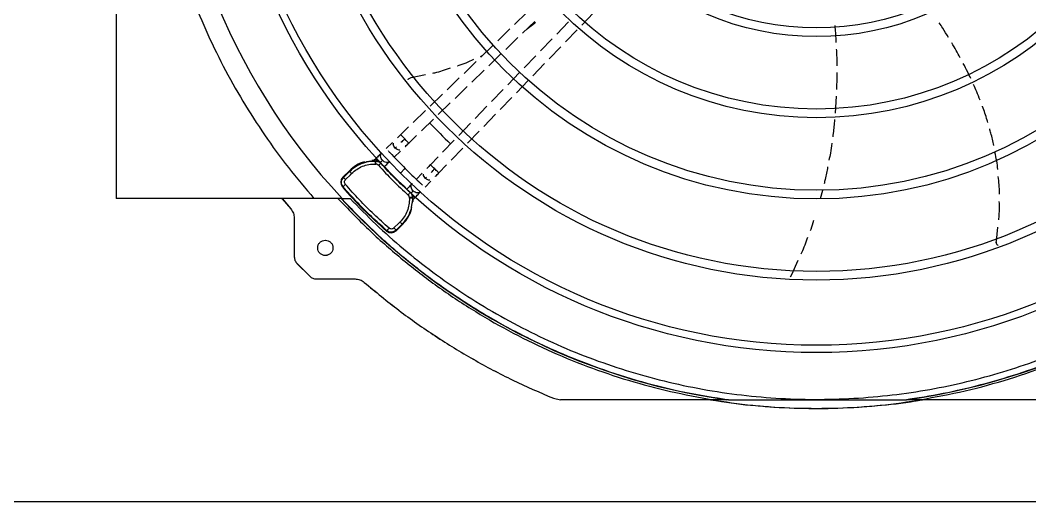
# Model space of a CAD drawing. Extents: x -31 to 236, y -16 to 155.
# Drawn here: x 58.53 to 75.47, y 50.68 to 58.76 of the extents above; entities that cross this region are included whole.
import ezdxf

# ---------------------------------------------------------------- set-up
doc = ezdxf.new("R2010")
doc.units = 0
doc.header["$MEASUREMENT"] = 0
doc.layers.get('0').update_dxf_attribs({"linetype": 'CONTINUOUS'})
doc.layers.add('0_UNIT', color=7, linetype='CONTINUOUS')

msp = doc.modelspace()

# ---------------------------------------------------------------- linework, layer by layer
at = {"color": 7, "linetype": 'Continuous', "lineweight": 25}
for p, q in [((60.13382, 70.58962), (60.13382, 55.76677)), ((60.13551, 70.58962), (60.13551, 55.76677)), ((67.0258, 58.88298), (66.82138, 58.68533)), ((67.9479, 58.67429), (68.14532, 58.87847)), ((66.74245, 58.60901), (66.53891, 58.4122)), ((66.95474, 58.54045), (67.15816, 58.73714)), ((67.72469, 58.72663), (67.52796, 58.52317)), ((66.67172, 58.2668), (66.87573, 58.46406)), ((67.45184, 58.44444), (67.2545, 58.24034)), ((67.6743, 58.39132), (67.87133, 58.59509)), ((66.45966, 58.33558), (66.25538, 58.13805)), ((67.39978, 58.10741), (67.59665, 58.31101)), ((66.24685, 58.14737), (66.28587, 58.16754)), ((66.38828, 57.99273), (66.59203, 58.18974)), ((67.17732, 58.16052), (66.98093, 57.95741)), ((66.17577, 58.06108), (65.9724, 57.86444)), ((67.12644, 57.82471), (67.3236, 58.02862)), ((65.08651, 57.79365), (65.08704, 57.79365)), ((65.08704, 57.79365), (65.32669, 57.84332)), ((65.89305, 57.78772), (65.68915, 57.59056)), ((66.10556, 57.71938), (66.30931, 57.91639)), ((66.90454, 57.87841), (66.7074, 57.67452)), ((65.82187, 57.44507), (66.02636, 57.6428)), ((66.63057, 57.59506), (66.43359, 57.39133)), ((66.85161, 57.54047), (67.04949, 57.74513)), ((65.60969, 57.51373), (65.4052, 57.31601)), ((66.57865, 57.25816), (66.77532, 57.46157)), ((72.21805, 57.48412), (72.19991, 57.19869)), ((65.5396, 57.17214), (65.74294, 57.36875)), ((66.35689, 57.31201), (66.16012, 57.10851)), ((65.32676, 57.24017), (65.12194, 57.04212)), ((65.25666, 56.89856), (65.45989, 57.09506)), ((66.30396, 56.97408), (66.50199, 57.17889)), ((65.04351, 56.96629), (64.9099, 56.8371)), ((66.0834, 57.02916), (65.88592, 56.82492)), ((65.04673, 56.69558), (65.17651, 56.82107)), ((65.80976, 56.74615), (65.61185, 56.54147)), ((66.0308, 56.69157), (66.22735, 56.89484)), ((64.77044, 56.70256), (64.66909, 56.60497)), ((65.75718, 56.40858), (65.95406, 56.6122)), ((64.49038, 56.43263), (64.4586, 56.40191)), ((64.80194, 56.45962), (64.90437, 56.55825)), ((65.53614, 56.46316), (65.40981, 56.33251)), ((64.40659, 56.39049), (64.48687, 56.39338)), ((64.48528, 56.34319), (64.49472, 56.34288)), ((64.48687, 56.39338), (64.48692, 56.39922)), ((64.49616, 56.39308), (64.48687, 56.39338)), ((64.48692, 56.39923), (64.49617, 56.39853)), ((64.49617, 56.39853), (64.49616, 56.39308)), ((64.49616, 56.39308), (64.54128, 56.3825)), ((64.49617, 56.39853), (64.53052, 56.39122)), ((64.58039, 56.35772), (64.56748, 56.37006)), ((64.58038, 56.35366), (64.58039, 56.35772)), ((65.55128, 56.19563), (65.67959, 56.32834)), ((63.93865, 56.12098), (64.05024, 56.23257)), ((63.95028, 56.12055), (63.93865, 56.12098)), ((64.05053, 56.22073), (63.95028, 56.12056)), ((63.98482, 56.08369), (64.06651, 56.1653)), ((64.05024, 56.23257), (64.05053, 56.22073)), ((64.06651, 56.1653), (64.0866, 56.18539)), ((65.27231, 56.19064), (65.17308, 56.08846)), ((63.93253, 55.96065), (63.94452, 55.96012)), ((65.31843, 55.95558), (65.41752, 56.05762)), ((71.9843, 55.90006), (71.94761, 55.75778)), ((60.13551, 55.76677), (60.13382, 55.76677)), ((63.45511, 55.76677), (60.13551, 55.76677)), ((62.9241, 55.75964), (63.06668, 55.59069)), ((62.92488, 55.75964), (62.9241, 55.75964)), ((62.92488, 55.75964), (63.06746, 55.59069)), ((63.9258, 55.76677), (63.45511, 55.76677)), ((63.9258, 55.76677), (64.06045, 55.76677)), ((65.0567, 55.77175), (65.05641, 55.78119)), ((65.07094, 55.86717), (65.06706, 55.86698)), ((65.08329, 55.85425), (65.07094, 55.86717)), ((65.0959, 55.82787), (65.10648, 55.78275)), ((65.10678, 55.77348), (65.1039, 55.69318)), ((65.10443, 55.81732), (65.11169, 55.78301)), ((65.11169, 55.78301), (65.10648, 55.78275)), ((65.10648, 55.78275), (65.10678, 55.77348)), ((65.11237, 55.77377), (65.10678, 55.77348)), ((65.11237, 55.77377), (65.11169, 55.78301)), ((65.11496, 55.74563), (65.1456, 55.77732)), ((63.06668, 55.59069), (63.06746, 55.59069)), ((63.12382, 55.43666), (63.12382, 54.78704)), ((63.12382, 55.43666), (63.1246, 55.43666)), ((63.1246, 55.43666), (63.1246, 54.78704)), ((64.67353, 55.21964), (64.67353, 55.23111)), ((64.87882, 55.35298), (64.79721, 55.27129)), ((64.94545, 55.33735), (64.83386, 55.22576)), ((64.83386, 55.22576), (64.83395, 55.23688)), ((64.93413, 55.33713), (64.83395, 55.23688)), ((64.89892, 55.37307), (64.87882, 55.35298)), ((64.94545, 55.33735), (64.93413, 55.33713)), ((74.90415, 55.05062), (74.92981, 55.28297)), ((74.90362, 55.05062), (74.90415, 55.05062)), ((63.1246, 54.78704), (63.12382, 54.78704)), ((71.57587, 54.72409), (71.46545, 54.48461)), ((63.17072, 54.6757), (63.16994, 54.6757)), ((63.16994, 54.6757), (63.38328, 54.46236)), ((63.17072, 54.6757), (63.38406, 54.46236)), ((63.38406, 54.46236), (63.38328, 54.46236)), ((63.4954, 54.41624), (64.14502, 54.41624)), ((71.46545, 54.48461), (71.44263, 54.4469)), ((64.29905, 54.3591), (64.29827, 54.3591)), ((67.47223, 52.41434), (67.47145, 52.41434)), ((67.47145, 52.41434), (67.59094, 52.39079)), ((67.47223, 52.41434), (67.59172, 52.39079)), ((70.14845, 52.39079), (67.59172, 52.39079)), ((70.38397, 52.39079), (70.14845, 52.39079)), ((73.62464, 52.39079), (73.39779, 52.39079)), ((76.18135, 52.39079), (73.62464, 52.39079))]:
    msp.add_line(p, q, dxfattribs=at)
at = {"color": 8, "linetype": 'Continuous', "lineweight": 25}
for p, q in [((63.94452, 55.96012), (63.92664, 55.99167)), ((64.70401, 55.21367), (64.67353, 55.23111))]:
    msp.add_line(p, q, dxfattribs=at)
at = {"color": 8, "linetype": 'Continuous', "lineweight": 25, "flags": 128}
for points in [[(64.97853, 56.76634), (64.95234, 56.79342), (64.93009, 56.81638), (64.91519, 56.83171), (64.9099, 56.8371), (64.9099, 56.8371)], [(65.04673, 56.69558), (65.04673, 56.69558), (65.04161, 56.70097), (65.02685, 56.71631), (65.0047, 56.73926), (64.97853, 56.76634)]]:
    msp.add_lwpolyline(points, dxfattribs=at)
for centre, radius in [((71.88574, 63.17881), 9.99706), ((71.88574, 63.1782), 9.87436), ((71.88574, 63.17881), 8.78089), ((71.88574, 63.1782), 8.63615), ((71.88574, 63.1782), 7.41998), ((71.89193, 63.17829), 7.27453), ((71.88574, 63.1782), 6.05846), ((71.88574, 63.1782), 5.9131), ((71.88574, 63.1782), 4.69694), ((71.88574, 63.1782), 4.55158)]:
    msp.add_circle(centre, radius)
at = {"color": 7, "linetype": 'Continuous', "lineweight": 25}
for centre, radius, start, end in [((71.89085, 63.17819), 10.89215, 277.952419, 82.047581), ((71.89111, 63.1782), 10.88004, 137.062968, 222.937036), ((71.88436, 63.17689), 8.93517, 223.436613, 226.62464), ((71.89103, 63.17723), 9.76635, 223.11767, 225.000016), ((69.14871, 60.43581), 6.1186, 222.506594, 227.494873), ((71.89064, 63.17676), 9.76574, 224.999711, 226.882175), ((69.14887, 60.43598), 6.87305, 220.627733, 229.372173), ((71.89088, 63.17815), 10.8921, 222.877714, 262.047685)]:
    msp.add_arc(centre, radius, start, end, dxfattribs=at)
at = {"color": 8, "linetype": 'Continuous', "lineweight": 25}
for centre, radius, start, end in [((57.95205, 48.52477), 10.79717, 45.790223, 46.313352), ((60.62911, 51.16973), 6.45202, 45.572072, 46.081779)]:
    msp.add_arc(centre, radius, start, end, dxfattribs=at)
at = {"color": 7, "linetype": 'Continuous', "lineweight": 25}
for centre, major_axis, ratio, start_param, end_param in [((64.46754, 55.8142), (0.01095, 0.5912), 0.99873353, 0.30576453, 0.80328617), ((64.46754, 55.8142), (0.01095, 0.5912), 0.99873353, 0.02743731, 0.08783241), ((64.02231, 56.0375), (0.11816, -0.00449), 0.99887068, 2.39471439, 3.88810276), ((64.52709, 55.75466), (0.5912, 0.01098), 0.99873841, 6.20038528, 6.255253), ((64.52709, 55.75466), (0.5912, 0.01098), 0.99873841, 5.4798419, 5.9722231), ((64.75039, 55.30942), (-0.00447, 0.11816), 0.99886587, 2.39523002, 3.88862108)]:
    msp.add_ellipse(centre, major_axis=major_axis, ratio=ratio, start_param=start_param, end_param=end_param, dxfattribs=at)
for points, knots in [([(64.06045, 55.76677), (64.20298, 55.62104), (64.49012, 55.32745), (64.95497, 54.91627), (65.44755, 54.52574), (65.96883, 54.16095), (66.51685, 53.82377), (67.08958, 53.51716), (67.68438, 53.24364), (68.29787, 53.00559), (68.92704, 52.80476), (69.56856, 52.64254), (70.21882, 52.52), (70.87411, 52.43768), (71.53082, 52.39572), (72.18551, 52.3938), (72.83406, 52.43119), (73.47307, 52.50667), (74.09935, 52.61862), (74.71068, 52.76533), (75.30458, 52.94481), (75.88188, 53.15593), (76.44628, 53.39943), (77.00099, 53.67733), (77.54584, 53.99099), (78.07765, 54.3402), (78.59363, 54.72463), (79.09036, 55.14329), (79.56453, 55.59471), (80.01264, 56.07661), (80.43199, 56.58684), (80.82002, 57.12284), (81.17443, 57.68163), (81.49333, 58.25998), (81.77526, 58.85458), (82.01924, 59.46211), (82.22444, 60.07849), (82.39071, 60.70008), (82.5184, 61.32334), (82.60825, 61.94558), (82.66122, 62.56375), (82.67864, 63.17819), (82.66122, 63.79263), (82.60825, 64.41079), (82.5184, 65.03303), (82.39072, 65.6563), (82.22444, 66.27789), (82.01925, 66.89427), (81.77527, 67.50179), (81.49334, 68.09639), (81.17444, 68.67475), (80.82002, 69.23354), (80.43199, 69.76953), (80.01265, 70.27976), (79.56454, 70.76167), (79.09037, 71.21309), (78.59364, 71.63175), (78.07766, 72.01619), (77.54585, 72.36538), (77.001, 72.67906), (76.44629, 72.95696), (75.88189, 73.20046), (75.30459, 73.41158), (74.71069, 73.59105), (74.09937, 73.73777), (73.47308, 73.84972), (72.83407, 73.9252), (72.18552, 73.96259), (71.53084, 73.96067), (70.87413, 73.91871), (70.21883, 73.8364), (69.56857, 73.71385), (68.92705, 73.55164), (68.29789, 73.3508), (67.6844, 73.11276), (67.08959, 72.83923), (66.51686, 72.53262), (65.96884, 72.19545), (65.44757, 71.83066), (64.95499, 71.44013), (64.49013, 71.02895), (64.20298, 70.73535), (64.06045, 70.58962)], [0, 0, 0, 0, 0.01189592, 0.02396584, 0.03619649, 0.04857359, 0.06108194, 0.07373471, 0.0864717, 0.09927432, 0.11212355, 0.12500004, 0.13787625, 0.15072533, 0.16352795, 0.17626509, 0.18891813, 0.20142621, 0.21380317, 0.22603385, 0.23810393, 0.25000004, 0.2618959, 0.27396585, 0.28619652, 0.29857361, 0.31108196, 0.32373474, 0.33647171, 0.34927432, 0.36212355, 0.37500004, 0.38787624, 0.40072531, 0.41352793, 0.42626506, 0.4389181, 0.45142619, 0.46380314, 0.47603381, 0.48810388, 0.50000001, 0.51189586, 0.52396581, 0.53619649, 0.54857357, 0.56108191, 0.57373469, 0.58647168, 0.59927428, 0.6121235, 0.62499999, 0.63787621, 0.65072529, 0.66352791, 0.67626502, 0.68891805, 0.70142614, 0.71380312, 0.72603376, 0.73810387, 0.74999998, 0.76189582, 0.77396578, 0.78619645, 0.79857355, 0.81108188, 0.82373468, 0.83647168, 0.84927427, 0.86212351, 0.87499998, 0.88787621, 0.90072531, 0.91352792, 0.92626504, 0.93891808, 0.95142617, 0.96380314, 0.97603381, 0.98810396, 1, 1, 1, 1]), ([(73.36943, 52.3908), (73.58385, 52.42397), (74.01271, 52.4903), (74.647, 52.63831), (75.27182, 52.8212), (75.88447, 53.04183), (76.48288, 53.29846), (77.06487, 53.59043), (77.62839, 53.91664), (78.17142, 54.27593), (78.69201, 54.66702), (79.18831, 55.08851), (79.65855, 55.5389), (80.10104, 56.01657), (80.5142, 56.51983), (80.89656, 57.04687), (81.24675, 57.5958), (81.56353, 58.16468), (81.84575, 58.75147), (82.09242, 59.35406), (82.30265, 59.97032), (82.47569, 60.59804), (82.61092, 61.23497), (82.70786, 61.87884), (82.76616, 62.52735), (82.78562, 63.17819), (82.76616, 63.82903), (82.70786, 64.47754), (82.61092, 65.12141), (82.47569, 65.75835), (82.30265, 66.38606), (82.09242, 67.00232), (81.84576, 67.60492), (81.56353, 68.1917), (81.24676, 68.76058), (80.89656, 69.30952), (80.5142, 69.83655), (80.10104, 70.33981), (79.65855, 70.81748), (79.18832, 71.26787), (78.69202, 71.68936), (78.17143, 72.08045), (77.6284, 72.43974), (77.06488, 72.76595), (76.48289, 73.05793), (75.88448, 73.31456), (75.27183, 73.53519), (74.64701, 73.71808), (74.01272, 73.86608), (73.58386, 73.93242), (73.36944, 73.96559)], [0, 0, 0, 0, 0.02083334, 0.04166665, 0.06250003, 0.08333335, 0.10416665, 0.125, 0.1458333, 0.16666668, 0.18749997, 0.20833336, 0.22916668, 0.25000001, 0.27083332, 0.29166664, 0.31250001, 0.33333334, 0.35416664, 0.37499996, 0.39583334, 0.41666666, 0.43749998, 0.4583333, 0.47916665, 0.5, 0.5208333, 0.54166664, 0.5625, 0.58333332, 0.60416664, 0.62499998, 0.64583333, 0.66666665, 0.68749999, 0.70833331, 0.72916664, 0.74999997, 0.77083333, 0.79166666, 0.81249999, 0.83333331, 0.85416669, 0.875, 0.89583335, 0.91666666, 0.9375, 0.95833334, 0.97916668, 1, 1, 1, 1]), ([(73.62464, 52.39079), (73.8775, 52.43684), (74.38321, 52.52893), (75.12705, 52.73443), (75.85538, 52.98804), (76.5638, 53.29339), (77.249, 53.64764), (77.90749, 54.04939), (78.53604, 54.49653), (79.1315, 54.98689), (79.69091, 55.51799), (80.21149, 56.08721), (80.69065, 56.69171), (81.126, 57.32848), (81.51539, 57.99436), (81.85686, 58.68603), (82.14872, 59.40006), (82.38953, 60.13288), (82.57807, 60.88085), (82.71342, 61.64026), (82.7949, 62.40731), (82.82211, 63.1782), (82.7949, 63.9491), (82.71342, 64.71615), (82.57807, 65.47556), (82.38952, 66.22353), (82.14871, 66.95635), (81.85685, 67.67037), (81.51538, 68.36204), (81.12599, 69.02792), (80.69064, 69.6647), (80.21148, 70.2692), (79.6909, 70.83841), (79.13149, 71.36952), (78.53603, 71.85987), (77.90748, 72.30701), (77.24898, 72.70876), (76.56379, 73.06301), (75.85537, 73.36835), (75.12703, 73.62197), (74.3832, 73.82747), (73.87748, 73.91956), (73.62462, 73.9656)], [0, 0, 0, 0, 0.02500002, 0.05000002, 0.07500002, 0.10000003, 0.12499999, 0.15000004, 0.17499999, 0.20000003, 0.22500003, 0.25, 0.27500001, 0.30000002, 0.325, 0.35000002, 0.375, 0.4, 0.42500002, 0.45000001, 0.47500003, 0.50000003, 0.52499999, 0.55000001, 0.57500001, 0.6, 0.62500003, 0.65, 0.67500002, 0.70000003, 0.72500002, 0.75000002, 0.77499999, 0.80000001, 0.825, 0.85000003, 0.87500003, 0.89999998, 0.92500001, 0.95, 0.975, 1, 1, 1, 1]), ([(63.45511, 70.58962), (63.3096, 70.41815), (63.01857, 70.07521), (62.62219, 69.52874), (62.25708, 68.96127), (61.9273, 68.37242), (61.63333, 67.76495), (61.3764, 67.14089), (61.1574, 66.50254), (60.97714, 65.85218), (60.83625, 65.19218), (60.73526, 64.5249), (60.67451, 63.85277), (60.65424, 63.17819), (60.67451, 62.50362), (60.73526, 61.83149), (60.83625, 61.16421), (60.97714, 60.50421), (61.1574, 59.85385), (61.3764, 59.2155), (61.63333, 58.59144), (61.92731, 57.98397), (62.25708, 57.39512), (62.62219, 56.82765), (63.01857, 56.28118), (63.3096, 55.93824), (63.45511, 55.76677)], [0, 0, 0, 0, 0.04166667, 0.08333333, 0.125, 0.16666666, 0.20833334, 0.25000002, 0.29166668, 0.33333335, 0.375, 0.41666669, 0.45833337, 0.49999998, 0.54166666, 0.58333334, 0.62500004, 0.66666665, 0.70833332, 0.75000002, 0.7916667, 0.83333334, 0.87500001, 0.91666668, 0.95833336, 1, 1, 1, 1]), ([(67.03036, 58.61357), (67.07585, 58.64599), (67.12432, 58.68054), (67.17016, 58.71847), (67.17299, 58.72081)], [0, 0, 0, 0, 0.93838513, 1, 1, 1, 1]), ([(72.19383, 58.66604), (72.20038, 58.5867), (72.20815, 58.49257), (72.21261, 58.39714), (72.21331, 58.38216)], [0, 0, 0, 0, 0.8430023, 1, 1, 1, 1]), ([(74.0994, 58.46891), (74.06827, 58.5197), (74.01843, 58.60102), (73.96582, 58.68056), (73.94607, 58.71041)], [0, 0, 0, 0, 0.62458899, 1, 1, 1, 1]), ([(72.21862, 58.27269), (72.21936, 58.25792), (72.22365, 58.17156), (72.22646, 58.07694), (72.2264, 57.99719), (72.2264, 57.98951)], [0, 0, 0, 0, 0.15715941, 0.91876163, 1, 1, 1, 1]), ([(74.29706, 58.12695), (74.275, 58.16764), (74.22978, 58.25105), (74.18114, 58.3325), (74.15622, 58.37422)], [0, 0, 0, 0, 0.48783985, 1, 1, 1, 1]), ([(65.86058, 57.99039), (65.86463, 57.9916), (65.96014, 58.02037), (66.05134, 58.06224), (66.13869, 58.10233)], [0, 0, 0, 0, 0.04234426, 1, 1, 1, 1]), ([(65.44898, 57.86867), (65.45982, 57.87086), (65.56043, 57.89121), (65.658, 57.9251), (65.74506, 57.95535)], [0, 0, 0, 0, 0.10772802, 1, 1, 1, 1]), ([(74.47496, 57.77711), (74.45809, 57.81314), (74.41802, 57.89871), (74.37414, 57.98239), (74.34874, 58.03084)], [0, 0, 0, 0, 0.42108076, 1, 1, 1, 1]), ([(65.03385, 57.75677), (65.03614, 57.7615), (65.04202, 57.77361), (65.06107, 57.7875), (65.07771, 57.79152), (65.08651, 57.79365)], [0, 0, 0, 0, 0.23203407, 0.59403736, 1, 1, 1, 1]), ([(65.03416, 57.75639), (65.03652, 57.76127), (65.04246, 57.77352), (65.06162, 57.78751), (65.07825, 57.79153), (65.08704, 57.79365)], [0, 0, 0, 0, 0.23772016, 0.59707421, 1, 1, 1, 1]), ([(72.22643, 57.8783), (72.22667, 57.84012), (72.22727, 57.74545), (72.22365, 57.65085), (72.22149, 57.5944)], [0, 0, 0, 0, 0.40333981, 1, 1, 1, 1]), ([(74.63061, 57.41353), (74.61228, 57.46147), (74.57831, 57.55033), (74.53922, 57.63707), (74.52121, 57.67701)], [0, 0, 0, 0, 0.53950514, 1, 1, 1, 1]), ([(74.76111, 57.03974), (74.75718, 57.05352), (74.73112, 57.14485), (74.70075, 57.23577), (74.67088, 57.31143), (74.67066, 57.312)], [0, 0, 0, 0, 0.14993325, 0.99363261, 1, 1, 1, 1]), ([(72.18939, 57.08842), (72.18293, 57.01288), (72.17475, 56.9172), (72.16077, 56.8224), (72.15783, 56.80245)], [0, 0, 0, 0, 0.78959581, 1, 1, 1, 1]), ([(74.86136, 56.65379), (74.8461, 56.72406), (74.82575, 56.81775), (74.79865, 56.90981), (74.79188, 56.93282)], [0, 0, 0, 0, 0.75002041, 1, 1, 1, 1]), ([(64.9099, 56.8371), (64.89986, 56.8274), (64.88059, 56.80876), (64.86287, 56.79166), (64.85438, 56.78346)], [0, 0, 0, 0, 0.52082038, 1, 1, 1, 1]), ([(64.97853, 56.76634), (64.96639, 56.75461), (64.94472, 56.73365), (64.92394, 56.71358), (64.9148, 56.70475)], [0, 0, 0, 0, 0.56005027, 1, 1, 1, 1]), ([(64.98523, 56.63616), (64.98643, 56.63732), (64.99589, 56.64645), (65.01692, 56.66677), (65.0368, 56.68598), (65.04673, 56.69558)], [0, 0, 0, 0, 0.06782543, 0.53375694, 1, 1, 1, 1]), ([(72.14208, 56.69238), (72.13504, 56.63762), (72.12275, 56.54188), (72.10328, 56.44755), (72.09494, 56.40718)], [0, 0, 0, 0, 0.57203343, 1, 1, 1, 1]), ([(64.5936, 56.53229), (64.58713, 56.52605), (64.57419, 56.51358), (64.54866, 56.48895), (64.52036, 56.46162), (64.50034, 56.44227), (64.49033, 56.43259)], [0, 0, 0, 0, 0.25012582, 0.50004049, 0.74993816, 1, 1, 1, 1]), ([(64.73362, 56.53012), (64.72776, 56.53681), (64.71753, 56.5485), (64.70915, 56.55852), (64.70557, 56.5628)], [0, 0, 0, 0, 0.57248786, 1, 1, 1, 1]), ([(64.76207, 56.50194), (64.75831, 56.50561), (64.74962, 56.5141), (64.73941, 56.52432), (64.73362, 56.53012)], [0, 0, 0, 0, 0.43217551, 1, 1, 1, 1]), ([(74.92807, 56.2522), (74.92806, 56.25227), (74.92112, 56.34926), (74.90091, 56.44501), (74.88072, 56.5407)], [0, 0, 0, 0, 0.00072988, 1, 1, 1, 1]), ([(64.05053, 56.22073), (64.09253, 56.25712), (64.17462, 56.32824), (64.27809, 56.36101), (64.32861, 56.37701)], [0, 0, 0, 0, 0.51171491, 1, 1, 1, 1]), ([(64.0866, 56.18539), (64.11411, 56.20987), (64.16913, 56.25883), (64.26837, 56.30868), (64.37484, 56.34025), (64.44846, 56.34221), (64.48528, 56.34319)], [0, 0, 0, 0, 0.25000105, 0.50000121, 0.74999986, 1, 1, 1, 1]), ([(64.30346, 56.37253), (64.30426, 56.37247), (64.30587, 56.37235), (64.31503, 56.37416), (64.32406, 56.37606), (64.32861, 56.37701)], [0, 0, 0, 0, 0.33193425, 0.66326494, 1, 1, 1, 1]), ([(64.40659, 56.39049), (64.40033, 56.38941), (64.38769, 56.38722), (64.37288, 56.38427), (64.36459, 56.38289), (64.36106, 56.38231), (64.35445, 56.38124), (64.34256, 56.3795), (64.33403, 56.37798), (64.32861, 56.37701)], [0, 0, 0, 0, 0.25660518, 0.51806655, 0.5332425, 0.55988111, 0.64746674, 0.77621648, 1, 1, 1, 1]), ([(64.40658, 56.39049), (64.41173, 56.39119), (64.42122, 56.39246), (64.4306, 56.39386), (64.43145, 56.39448), (64.43188, 56.3948)], [0, 0, 0, 0, 0.36680927, 0.676056, 1, 1, 1, 1]), ([(64.48692, 56.39922), (64.47885, 56.39983), (64.46736, 56.40069), (64.46057, 56.40164), (64.45868, 56.40219), (64.45945, 56.40251), (64.45961, 56.40258)], [0, 0, 0, 0, 0.51293538, 0.72977065, 0.94135023, 1, 1, 1, 1]), ([(64.48528, 56.34319), (64.48549, 56.34977), (64.48592, 56.36293), (64.48644, 56.37895), (64.48679, 56.39034), (64.48684, 56.39237), (64.48687, 56.39338)], [0, 0, 0, 0, 0.25000075, 0.49999682, 0.75000266, 1, 1, 1, 1]), ([(64.49472, 56.34288), (64.49492, 56.34946), (64.49533, 56.36262), (64.4958, 56.37864), (64.49612, 56.39004), (64.49615, 56.39207), (64.49616, 56.39308)], [0, 0, 0, 0, 0.24999942, 0.499994, 0.74999548, 1, 1, 1, 1]), ([(64.5375, 56.32281), (64.53465, 56.32566), (64.52893, 56.3314), (64.51829, 56.33749), (64.50681, 56.34178), (64.49873, 56.34252), (64.49472, 56.34288)], [0, 0, 0, 0, 0.24877774, 0.50057364, 0.7521473, 1, 1, 1, 1]), ([(64.56748, 56.37006), (64.56196, 56.37423), (64.55018, 56.38313), (64.53734, 56.38842), (64.53052, 56.39122)], [0, 0, 0, 0, 0.46911619, 1, 1, 1, 1]), ([(64.58038, 56.35366), (64.57927, 56.35353), (64.57698, 56.35328), (64.56684, 56.3466), (64.55311, 56.33611), (64.54259, 56.32715), (64.5375, 56.32281)], [0, 0, 0, 0, 0.24184858, 0.49997479, 0.75811382, 1, 1, 1, 1]), ([(64.5375, 56.32281), (64.6169, 56.23591), (64.7757, 56.06211), (64.94946, 55.90335), (65.03634, 55.82397)], [0, 0, 0, 0, 0.50000087, 1, 1, 1, 1]), ([(64.60481, 56.40609), (64.59902, 56.40051), (64.58866, 56.39053), (64.57397, 56.37633), (64.56748, 56.37006)], [0, 0, 0, 0, 0.55831737, 1, 1, 1, 1]), ([(65.06706, 55.86698), (64.98234, 55.94446), (64.81289, 56.09943), (64.65789, 56.26892), (64.58038, 56.35366)], [0, 0, 0, 0, 0.49999938, 1, 1, 1, 1]), ([(64.58039, 56.35772), (64.58576, 56.35182), (64.59654, 56.34), (64.61086, 56.32482), (64.62296, 56.3124), (64.63127, 56.30434), (64.63591, 56.30027), (64.63612, 56.30066), (64.63621, 56.30081)], [0, 0, 0, 0, 0.18087626, 0.36307985, 0.54051449, 0.72811583, 0.89029815, 1, 1, 1, 1]), ([(64.63507, 56.29871), (64.64434, 56.30768), (64.6629, 56.32561), (64.68882, 56.35065), (64.71218, 56.37318), (64.72415, 56.38471), (64.73013, 56.39048)], [0, 0, 0, 0, 0.25013792, 0.50015327, 0.74999353, 1, 1, 1, 1]), ([(64.90724, 56.19343), (64.90756, 56.19374), (64.9083, 56.19445), (64.91419, 56.20031), (64.92324, 56.20934), (64.93428, 56.22035), (64.94711, 56.23318), (64.95981, 56.24589), (64.97049, 56.25659), (64.97895, 56.26507), (64.98429, 56.27044), (64.98491, 56.27109), (64.98518, 56.27138)], [0, 0, 0, 0, 0.09142796, 0.20730221, 0.29898218, 0.40002168, 0.50631239, 0.6122537, 0.71235431, 0.80274967, 0.91261822, 1, 1, 1, 1]), ([(65.40981, 56.33251), (65.40021, 56.32259), (65.38103, 56.30275), (65.36028, 56.28132), (65.35076, 56.27149), (65.34917, 56.26985)], [0, 0, 0, 0, 0.45479462, 0.90914447, 1, 1, 1, 1]), ([(65.48078, 56.26409), (65.46904, 56.25196), (65.44808, 56.23028), (65.42799, 56.20952), (65.41915, 56.20039)], [0, 0, 0, 0, 0.5600547, 1, 1, 1, 1]), ([(72.07326, 56.29612), (72.0611, 56.22563), (72.04456, 56.12983), (72.01962, 56.03618), (72.01303, 56.01144)], [0, 0, 0, 0, 0.73577068, 1, 1, 1, 1]), ([(63.92664, 55.99167), (63.9249, 55.99453), (63.9159, 56.00929), (63.91418, 56.04271), (63.92232, 56.08591), (63.94098, 56.10903), (63.95028, 56.12055)], [0, 0, 0, 0, 0.07173689, 0.37086205, 0.68626492, 1, 1, 1, 1]), ([(63.95028, 56.12056), (63.95081, 56.11975), (63.95186, 56.11815), (63.95959, 56.1097), (63.97078, 56.09796), (63.98014, 56.08845), (63.98482, 56.08369)], [0, 0, 0, 0, 0.24999821, 0.49999027, 0.74999325, 1, 1, 1, 1]), ([(63.98208, 56.00229), (63.97782, 56.00846), (63.96931, 56.02077), (63.96594, 56.04359), (63.97081, 56.06478), (63.97895, 56.07765), (63.98414, 56.083), (63.98482, 56.08369)], [0, 0, 0, 0, 0.25091724, 0.5005218, 0.74979909, 0.96750876, 1, 1, 1, 1]), ([(64.05054, 56.22072), (64.05124, 56.2201), (64.05266, 56.21886), (64.06086, 56.21088), (64.07241, 56.19951), (64.08187, 56.1901), (64.0866, 56.18539)], [0, 0, 0, 0, 0.24999527, 0.49999701, 0.75000345, 1, 1, 1, 1]), ([(65.49425, 56.13669), (65.49462, 56.13708), (65.50301, 56.14574), (65.52253, 56.16591), (65.54172, 56.18575), (65.55132, 56.19568)], [0, 0, 0, 0, 0.02260027, 0.51113865, 1, 1, 1, 1]), ([(74.95602, 55.83563), (74.9562, 55.8436), (74.95856, 55.9434), (74.9471, 56.04317), (74.93655, 56.13498)], [0, 0, 0, 0, 0.07987082, 1, 1, 1, 1]), ([(63.94452, 55.96012), (63.94469, 55.96144), (63.94504, 55.96419), (63.95327, 55.97448), (63.96613, 55.98787), (63.97689, 55.9976), (63.98208, 56.00229)], [0, 0, 0, 0, 0.2412465, 0.5000541, 0.75883227, 1, 1, 1, 1]), ([(64.67353, 55.23111), (64.58828, 55.30723), (64.41763, 55.4596), (64.17309, 55.70414), (64.02066, 55.87484), (63.94452, 55.96012)], [0, 0, 0, 0, 0.33313478, 0.66686602, 1, 1, 1, 1]), ([(64.71583, 55.26854), (64.63019, 55.34491), (64.45833, 55.49818), (64.21217, 55.74435), (64.05866, 55.91645), (63.98208, 56.00229)], [0, 0, 0, 0, 0.33231681, 0.66694549, 1, 1, 1, 1]), ([(65.10395, 56.01727), (65.09813, 56.01128), (65.08651, 55.9993), (65.06385, 55.97592), (65.03871, 55.94995), (65.02073, 55.93136), (65.01174, 55.92207)], [0, 0, 0, 0, 0.25011658, 0.4999956, 0.74997875, 1, 1, 1, 1]), ([(65.01382, 55.92321), (65.01367, 55.92312), (65.01331, 55.92288), (65.01735, 55.91828), (65.02534, 55.91002), (65.03772, 55.89794), (65.05321, 55.88333), (65.06504, 55.87254), (65.07094, 55.86717)], [0, 0, 0, 0, 0.11177582, 0.27357511, 0.45080048, 0.63777936, 0.8195625, 1, 1, 1, 1]), ([(65.24395, 56.01978), (65.23814, 56.02559), (65.22792, 56.0358), (65.21941, 56.04451), (65.21575, 56.04826)], [0, 0, 0, 0, 0.56905431, 1, 1, 1, 1]), ([(65.27661, 55.99176), (65.27231, 55.99535), (65.2623, 56.00372), (65.25061, 56.01395), (65.24395, 56.01978)], [0, 0, 0, 0, 0.42974965, 1, 1, 1, 1]), ([(62.9241, 55.75964), (62.92311, 55.7607), (62.92112, 55.7628), (62.91737, 55.76503), (62.91326, 55.7665), (62.91038, 55.76668), (62.90893, 55.76677)], [0, 0, 0, 0, 0.24998025, 0.49998427, 0.74999678, 1, 1, 1, 1]), ([(62.90972, 55.76677), (62.91116, 55.76668), (62.91404, 55.7665), (62.91815, 55.76503), (62.92191, 55.7628), (62.92389, 55.7607), (62.92488, 55.75964)], [0, 0, 0, 0, 0.25000322, 0.50001573, 0.75001975, 1, 1, 1, 1]), ([(63.85787, 55.76677), (64.02572, 55.5918), (64.36144, 55.24186), (64.90788, 54.76089), (65.48266, 54.31484), (66.08649, 53.90868), (66.71583, 53.54338), (67.36812, 53.22087), (68.04037, 52.94219), (68.7298, 52.70977), (69.43266, 52.52028), (69.90985, 52.43395), (70.14845, 52.39079)], [0, 0, 0, 0, 0.10000002, 0.20000004, 0.29999995, 0.40000005, 0.50000004, 0.60000016, 0.69999999, 0.80000004, 0.90000013, 1, 1, 1, 1]), ([(63.91441, 55.76677), (64.08747, 55.58776), (64.43359, 55.22974), (64.99789, 54.73942), (65.59192, 54.28628), (66.21629, 53.87564), (66.86714, 53.50854), (67.54169, 53.18704), (68.23664, 52.91224), (68.94891, 52.6867), (69.67451, 52.50686), (70.16644, 52.42948), (70.4124, 52.39079)], [0, 0, 0, 0, 0.09999997, 0.19999998, 0.29999997, 0.39999998, 0.49999991, 0.59999995, 0.69999992, 0.80000001, 0.90000005, 1, 1, 1, 1]), ([(65.0567, 55.77175), (65.05572, 55.73494), (65.05377, 55.66131), (65.0222, 55.55484), (64.97235, 55.45561), (64.9234, 55.40059), (64.89892, 55.37307)], [0, 0, 0, 0, 0.2499975, 0.49999556, 0.74999662, 1, 1, 1, 1]), ([(65.03634, 55.82397), (65.04068, 55.82906), (65.04963, 55.83959), (65.06009, 55.85335), (65.06673, 55.86353), (65.06695, 55.86585), (65.06706, 55.86698)], [0, 0, 0, 0, 0.24188032, 0.50002498, 0.75815476, 1, 1, 1, 1]), ([(65.05641, 55.78119), (65.05604, 55.7852), (65.05531, 55.79329), (65.05102, 55.80477), (65.04492, 55.8154), (65.03919, 55.82112), (65.03634, 55.82397)], [0, 0, 0, 0, 0.24779498, 0.49943096, 0.75118998, 1, 1, 1, 1]), ([(65.10648, 55.78275), (65.10548, 55.78272), (65.10349, 55.78267), (65.09213, 55.78231), (65.07613, 55.78181), (65.06298, 55.7814), (65.05641, 55.78119)], [0, 0, 0, 0, 0.24999594, 0.49999599, 0.75000089, 1, 1, 1, 1]), ([(65.10678, 55.77348), (65.10578, 55.77343), (65.10379, 55.77335), (65.09242, 55.77295), (65.07643, 55.77242), (65.06328, 55.77197), (65.0567, 55.77175)], [0, 0, 0, 0, 0.2500081, 0.5000047, 0.75000598, 1, 1, 1, 1]), ([(65.11939, 55.89151), (65.11379, 55.88574), (65.10377, 55.87542), (65.08957, 55.86074), (65.08329, 55.85425)], [0, 0, 0, 0, 0.55832877, 1, 1, 1, 1]), ([(65.10443, 55.81732), (65.10163, 55.82413), (65.09635, 55.83696), (65.08746, 55.84873), (65.08329, 55.85425)], [0, 0, 0, 0, 0.53088575, 1, 1, 1, 1]), ([(65.11557, 55.74657), (65.11551, 55.74642), (65.11521, 55.74566), (65.11469, 55.74752), (65.11379, 55.75426), (65.11295, 55.76572), (65.11237, 55.77377)], [0, 0, 0, 0, 0.05435949, 0.26672812, 0.48469879, 1, 1, 1, 1]), ([(65.1456, 55.77732), (65.15526, 55.78731), (65.17457, 55.80728), (65.20187, 55.83547), (65.22646, 55.86086), (65.23893, 55.8737), (65.24516, 55.88012)], [0, 0, 0, 0, 0.25017771, 0.50011676, 0.74999395, 1, 1, 1, 1]), ([(63.06668, 55.59069), (63.08312, 55.56758), (63.11599, 55.52137), (63.12121, 55.46489), (63.12382, 55.43666)], [0, 0, 0, 0, 0.50000198, 1, 1, 1, 1]), ([(63.06746, 55.59069), (63.0839, 55.56758), (63.11677, 55.52137), (63.12199, 55.46489), (63.1246, 55.43666)], [0, 0, 0, 0, 0.50000198, 1, 1, 1, 1]), ([(65.09041, 55.6152), (65.07441, 55.56468), (65.04164, 55.46121), (64.97052, 55.37913), (64.93413, 55.33713)], [0, 0, 0, 0, 0.48829389, 1, 1, 1, 1]), ([(65.09041, 55.6152), (65.08935, 55.61021), (65.08722, 55.60021), (65.08561, 55.59191), (65.08577, 55.59066), (65.08583, 55.59015)], [0, 0, 0, 0, 0.37191077, 0.74510217, 1, 1, 1, 1]), ([(65.09041, 55.61521), (65.09138, 55.62063), (65.09339, 55.63191), (65.09533, 55.64528), (65.0977, 55.65946), (65.10064, 55.67427), (65.10282, 55.68692), (65.10389, 55.69319)], [0, 0, 0, 0, 0.22403018, 0.46648185, 0.48173847, 0.74326104, 1, 1, 1, 1]), ([(65.1081, 55.71858), (65.10784, 55.71826), (65.10731, 55.71763), (65.10613, 55.70999), (65.10497, 55.70117), (65.10413, 55.69496), (65.1039, 55.69318)], [0, 0, 0, 0, 0.28746422, 0.57416178, 0.8782828, 1, 1, 1, 1]), ([(74.94344, 55.40635), (74.94518, 55.42118), (74.95713, 55.52323), (74.95523, 55.62657), (74.95361, 55.7149)], [0, 0, 0, 0, 0.14537869, 1, 1, 1, 1]), ([(71.83738, 55.3957), (71.82269, 55.34591), (71.80557, 55.28784), (71.78341, 55.23183), (71.78026, 55.22385)], [0, 0, 0, 0, 0.85756126, 1, 1, 1, 1]), ([(64.67353, 55.23111), (64.67487, 55.23126), (64.67765, 55.23157), (64.68797, 55.23976), (64.70139, 55.25258), (64.71113, 55.26335), (64.71583, 55.26854)], [0, 0, 0, 0, 0.24106608, 0.49981504, 0.75864179, 1, 1, 1, 1]), ([(64.83395, 55.23688), (64.82243, 55.22758), (64.79931, 55.20893), (64.75578, 55.20068), (64.72196, 55.20263), (64.70691, 55.21189), (64.70401, 55.21367)], [0, 0, 0, 0, 0.31116652, 0.62398385, 0.92760979, 1, 1, 1, 1]), ([(64.79721, 55.27129), (64.79653, 55.27062), (64.79384, 55.26802), (64.78791, 55.26342), (64.77562, 55.25665), (64.7571, 55.25242), (64.73431, 55.25578), (64.722, 55.26428), (64.71583, 55.26854)], [0, 0, 0, 0, 0.032196, 0.12542168, 0.25076399, 0.49987053, 0.74927251, 1, 1, 1, 1]), ([(64.83395, 55.23688), (64.83317, 55.23739), (64.83159, 55.23842), (64.82318, 55.24611), (64.81147, 55.25726), (64.80197, 55.26662), (64.79721, 55.27129)], [0, 0, 0, 0, 0.24999728, 0.49999809, 0.74999755, 1, 1, 1, 1]), ([(64.93413, 55.33713), (64.93352, 55.33782), (64.93231, 55.33921), (64.92437, 55.34737), (64.91302, 55.35889), (64.90362, 55.36835), (64.89892, 55.37307)], [0, 0, 0, 0, 0.25000233, 0.50000933, 0.7500026, 1, 1, 1, 1]), ([(63.51813, 54.9379), (63.52006, 54.95467), (63.52391, 54.9882), (63.55354, 55.03085), (63.59589, 55.05935), (63.64626, 55.06936), (63.69662, 55.05935), (63.73897, 55.03085), (63.7686, 54.9882), (63.77246, 54.95467), (63.77438, 54.9379)], [0, 0, 0, 0, 0.12499905, 0.24999862, 0.37500023, 0.49999928, 0.62499977, 0.75000138, 0.87500095, 1, 1, 1, 1]), ([(63.64548, 55.06602), (63.66227, 55.0641), (63.69584, 55.06024), (63.73819, 55.03061), (63.76782, 54.98826), (63.77167, 54.95469), (63.7736, 54.9379)], [0, 0, 0, 0, 0.25000062, 0.50000347, 0.75000226, 1, 1, 1, 1]), ([(71.73747, 55.1143), (71.70591, 55.0265), (71.6717, 54.93133), (71.62941, 54.84016), (71.62613, 54.8331)], [0, 0, 0, 0, 0.92249093, 1, 1, 1, 1]), ([(63.77438, 54.9379), (63.77246, 54.92113), (63.7686, 54.88759), (63.73898, 54.84494), (63.69662, 54.81644), (63.64626, 54.80643), (63.59589, 54.81644), (63.55354, 54.84494), (63.52391, 54.88759), (63.52006, 54.92113), (63.51813, 54.9379)], [0, 0, 0, 0, 0.1250039, 0.25000256, 0.37499999, 0.50000072, 0.62500001, 0.74999744, 0.8749961, 1, 1, 1, 1]), ([(63.7736, 54.9379), (63.77167, 54.92111), (63.76782, 54.88753), (63.73819, 54.84518), (63.69584, 54.81555), (63.66226, 54.8117), (63.64548, 54.80977)], [0, 0, 0, 0, 0.25000743, 0.5000044, 0.74999891, 1, 1, 1, 1]), ([(74.93306, 54.97998), (74.93153, 54.98077), (74.92267, 54.98532), (74.9107, 55.00003), (74.90136, 55.02427), (74.90284, 55.04151), (74.90362, 55.05062)], [0, 0, 0, 0, 0.06312289, 0.36614603, 0.66494162, 1, 1, 1, 1]), ([(74.93338, 54.98011), (74.93191, 54.98086), (74.92311, 54.9854), (74.91122, 55.00007), (74.90189, 55.0243), (74.90337, 55.04152), (74.90415, 55.05062)], [0, 0, 0, 0, 0.06106089, 0.36475521, 0.66423441, 1, 1, 1, 1]), ([(63.1246, 54.78704), (63.12683, 54.76622), (63.13127, 54.72458), (63.15757, 54.69199), (63.17072, 54.6757)], [0, 0, 0, 0, 0.50000942, 1, 1, 1, 1]), ([(63.38328, 54.46236), (63.39958, 54.44921), (63.43216, 54.42291), (63.4738, 54.41846), (63.49462, 54.41624)], [0, 0, 0, 0, 0.49999518, 1, 1, 1, 1]), ([(63.38406, 54.46236), (63.40036, 54.44921), (63.43294, 54.42291), (63.47458, 54.41846), (63.4954, 54.41624)], [0, 0, 0, 0, 0.49999518, 1, 1, 1, 1]), ([(64.14423, 54.41624), (64.17247, 54.41363), (64.22895, 54.40841), (64.27516, 54.37554), (64.29827, 54.3591)], [0, 0, 0, 0, 0.49999604, 1, 1, 1, 1]), ([(64.14502, 54.41624), (64.17325, 54.41363), (64.22973, 54.40841), (64.27594, 54.37554), (64.29905, 54.3591)], [0, 0, 0, 0, 0.49999604, 1, 1, 1, 1]), ([(64.29827, 54.3591), (64.49019, 54.2001), (64.87402, 53.8821), (65.48701, 53.45301), (66.12452, 53.0623), (66.78509, 52.71086), (67.24267, 52.51318), (67.47145, 52.41434)], [0, 0, 0, 0, 0.20000015, 0.40000022, 0.60000002, 0.8000001, 1, 1, 1, 1]), ([(64.29905, 54.3591), (64.49097, 54.2001), (64.8748, 53.8821), (65.48779, 53.45301), (66.1253, 53.0623), (66.78587, 52.71086), (67.24345, 52.51318), (67.47223, 52.41434)], [0, 0, 0, 0, 0.20000015, 0.40000022, 0.60000002, 0.8000001, 1, 1, 1, 1]), ([(70.10919, 52.39079), (70.34468, 52.35657), (70.81567, 52.28812), (71.52878, 52.24394), (72.24273, 52.24394), (72.95584, 52.28812), (73.42683, 52.35657), (73.66232, 52.39079)], [0, 0, 0, 0, 0.20000003, 0.4, 0.6, 0.79999997, 1, 1, 1, 1]), ([(70.16928, 52.38319), (70.21076, 52.37563), (70.46615, 52.32909), (70.94147, 52.28098), (71.59257, 52.2416), (72.24549, 52.24346), (72.89627, 52.28733), (73.3511, 52.33491), (73.58615, 52.37877), (73.60747, 52.38275)], [0, 0, 0, 0, 0.03662794, 0.22553482, 0.41444161, 0.60334842, 0.79225505, 0.98116195, 1, 1, 1, 1]), ([(70.4124, 52.39079), (70.40549, 52.39079), (70.39621, 52.39079), (70.38731, 52.39079), (70.38462, 52.39079), (70.38417, 52.39079), (70.38397, 52.39079)], [0, 0, 0, 0, 0.63349373, 0.84959588, 0.93051889, 1, 1, 1, 1]), ([(70.4124, 52.39079), (70.45416, 52.39079), (70.55007, 52.39079), (70.71652, 52.39079), (70.87456, 52.39079), (71.01512, 52.39079), (71.12876, 52.39079), (71.25364, 52.39079), (71.39345, 52.39079), (71.54689, 52.39079), (71.72251, 52.39079), (71.90146, 52.39079), (72.06959, 52.39079), (72.21595, 52.39079), (72.34554, 52.39079), (72.46872, 52.39079), (72.58027, 52.39079), (72.68498, 52.39079), (72.78112, 52.39079), (72.91174, 52.39079), (73.06623, 52.39079), (73.23279, 52.39079), (73.32867, 52.39079), (73.36943, 52.39079)], [0, 0, 0, 0, 0.04319606, 0.09922624, 0.16874904, 0.20342818, 0.24150389, 0.28375478, 0.32978961, 0.38297483, 0.43900081, 0.507486, 0.56402989, 0.60911889, 0.65557383, 0.69514671, 0.73376385, 0.76844518, 0.80111685, 0.83108344, 0.900692, 0.95778928, 1, 1, 1, 1]), ([(73.36943, 52.39079), (73.37633, 52.39079), (73.3856, 52.39079), (73.39449, 52.39079), (73.39717, 52.39079), (73.39759, 52.39079), (73.39779, 52.39079)], [0, 0, 0, 0, 0.63346325, 0.85052573, 0.931193, 1, 1, 1, 1])]:
    msp.add_open_spline(points, degree=3, knots=knots, dxfattribs=at)
at = {"color": 8, "linetype": 'Continuous', "lineweight": 25}
for points, knots in [([(64.81814, 56.61149), (64.81019, 56.62154), (64.79428, 56.64163), (64.78466, 56.67198), (64.78732, 56.68792), (64.78815, 56.69292)], [0, 0, 0, 0, 0.40702282, 0.81404966, 1, 1, 1, 1]), ([(64.84217, 56.63466), (64.84025, 56.6328), (64.83101, 56.62389), (64.82383, 56.61697), (64.81814, 56.61149)], [0, 0, 0, 0, 0.20818895, 1, 1, 1, 1]), ([(64.89422, 56.57851), (64.89059, 56.57807), (64.87595, 56.57627), (64.84742, 56.58675), (64.8279, 56.60325), (64.81814, 56.61149)], [0, 0, 0, 0, 0.14151294, 0.57075206, 1, 1, 1, 1]), ([(64.49059, 56.43232), (64.49051, 56.4324), (64.49002, 56.43293), (64.49237, 56.43054), (64.49768, 56.42509), (64.50626, 56.41626), (64.5172, 56.40498), (64.52608, 56.39581), (64.53052, 56.39122)], [0, 0, 0, 0, 0.03775371, 0.2302051, 0.42265452, 0.61510675, 0.80754619, 1, 1, 1, 1]), ([(64.60481, 56.40609), (64.59673, 56.41616), (64.58057, 56.43631), (64.57075, 56.47295), (64.57529, 56.50582), (64.58449, 56.52691), (64.59357, 56.53221), (64.59363, 56.53224)], [0, 0, 0, 0, 0.24959648, 0.49918898, 0.74878257, 0.99837298, 1, 1, 1, 1]), ([(64.54128, 56.3825), (64.54847, 56.37876), (64.563, 56.37118), (64.57454, 56.35954), (64.58038, 56.35366)], [0, 0, 0, 0, 0.49408423, 1, 1, 1, 1]), ([(64.73011, 56.39052), (64.72166, 56.38438), (64.7047, 56.37207), (64.67009, 56.37017), (64.63428, 56.38077), (64.61463, 56.39765), (64.60481, 56.40609)], [0, 0, 0, 0, 0.2487761, 0.49918695, 0.74959428, 1, 1, 1, 1]), ([(65.5513, 56.1957), (65.55027, 56.19672), (65.5482, 56.19878), (65.53192, 56.21458), (65.50859, 56.2372), (65.49005, 56.25513), (65.48078, 56.26409)], [0, 0, 0, 0, 0.24922765, 0.4994868, 0.74974025, 1, 1, 1, 1]), ([(65.32568, 56.10395), (65.31753, 56.11369), (65.30121, 56.13318), (65.29084, 56.15895), (65.29194, 56.171), (65.29203, 56.17195)], [0, 0, 0, 0, 0.47931896, 0.95862226, 1, 1, 1, 1]), ([(65.34492, 56.12377), (65.34442, 56.12325), (65.33692, 56.11552), (65.33111, 56.10953), (65.32568, 56.10395)], [0, 0, 0, 0, 0.06643839, 1, 1, 1, 1]), ([(65.40035, 56.07327), (65.39755, 56.07285), (65.38377, 56.0708), (65.35577, 56.08027), (65.33571, 56.09605), (65.32568, 56.10395)], [0, 0, 0, 0, 0.1130586, 0.55652766, 1, 1, 1, 1]), ([(65.11939, 55.89151), (65.11097, 55.90131), (65.09414, 55.92089), (65.0831, 55.95719), (65.08653, 55.99018), (65.09501, 56.01161), (65.10391, 56.01719), (65.10397, 56.01723)], [0, 0, 0, 0, 0.24957742, 0.49915274, 0.74873377, 0.99831194, 1, 1, 1, 1]), ([(65.06706, 55.86698), (65.07295, 55.86114), (65.08459, 55.8496), (65.09216, 55.83506), (65.0959, 55.82787)], [0, 0, 0, 0, 0.50595031, 1, 1, 1, 1]), ([(65.24513, 55.88017), (65.23689, 55.87375), (65.22036, 55.86087), (65.18584, 55.85781), (65.14969, 55.8672), (65.12949, 55.88341), (65.11939, 55.89151)], [0, 0, 0, 0, 0.24873056, 0.49915447, 0.74957631, 1, 1, 1, 1])]:
    msp.add_open_spline(points, degree=3, knots=knots, dxfattribs=at)
at = {"layer": '0_UNIT'}
msp.add_line((116.42318, 50.67829), (27.36068, 50.67829), dxfattribs=at)

doc.saveas('drawing.dxf')
